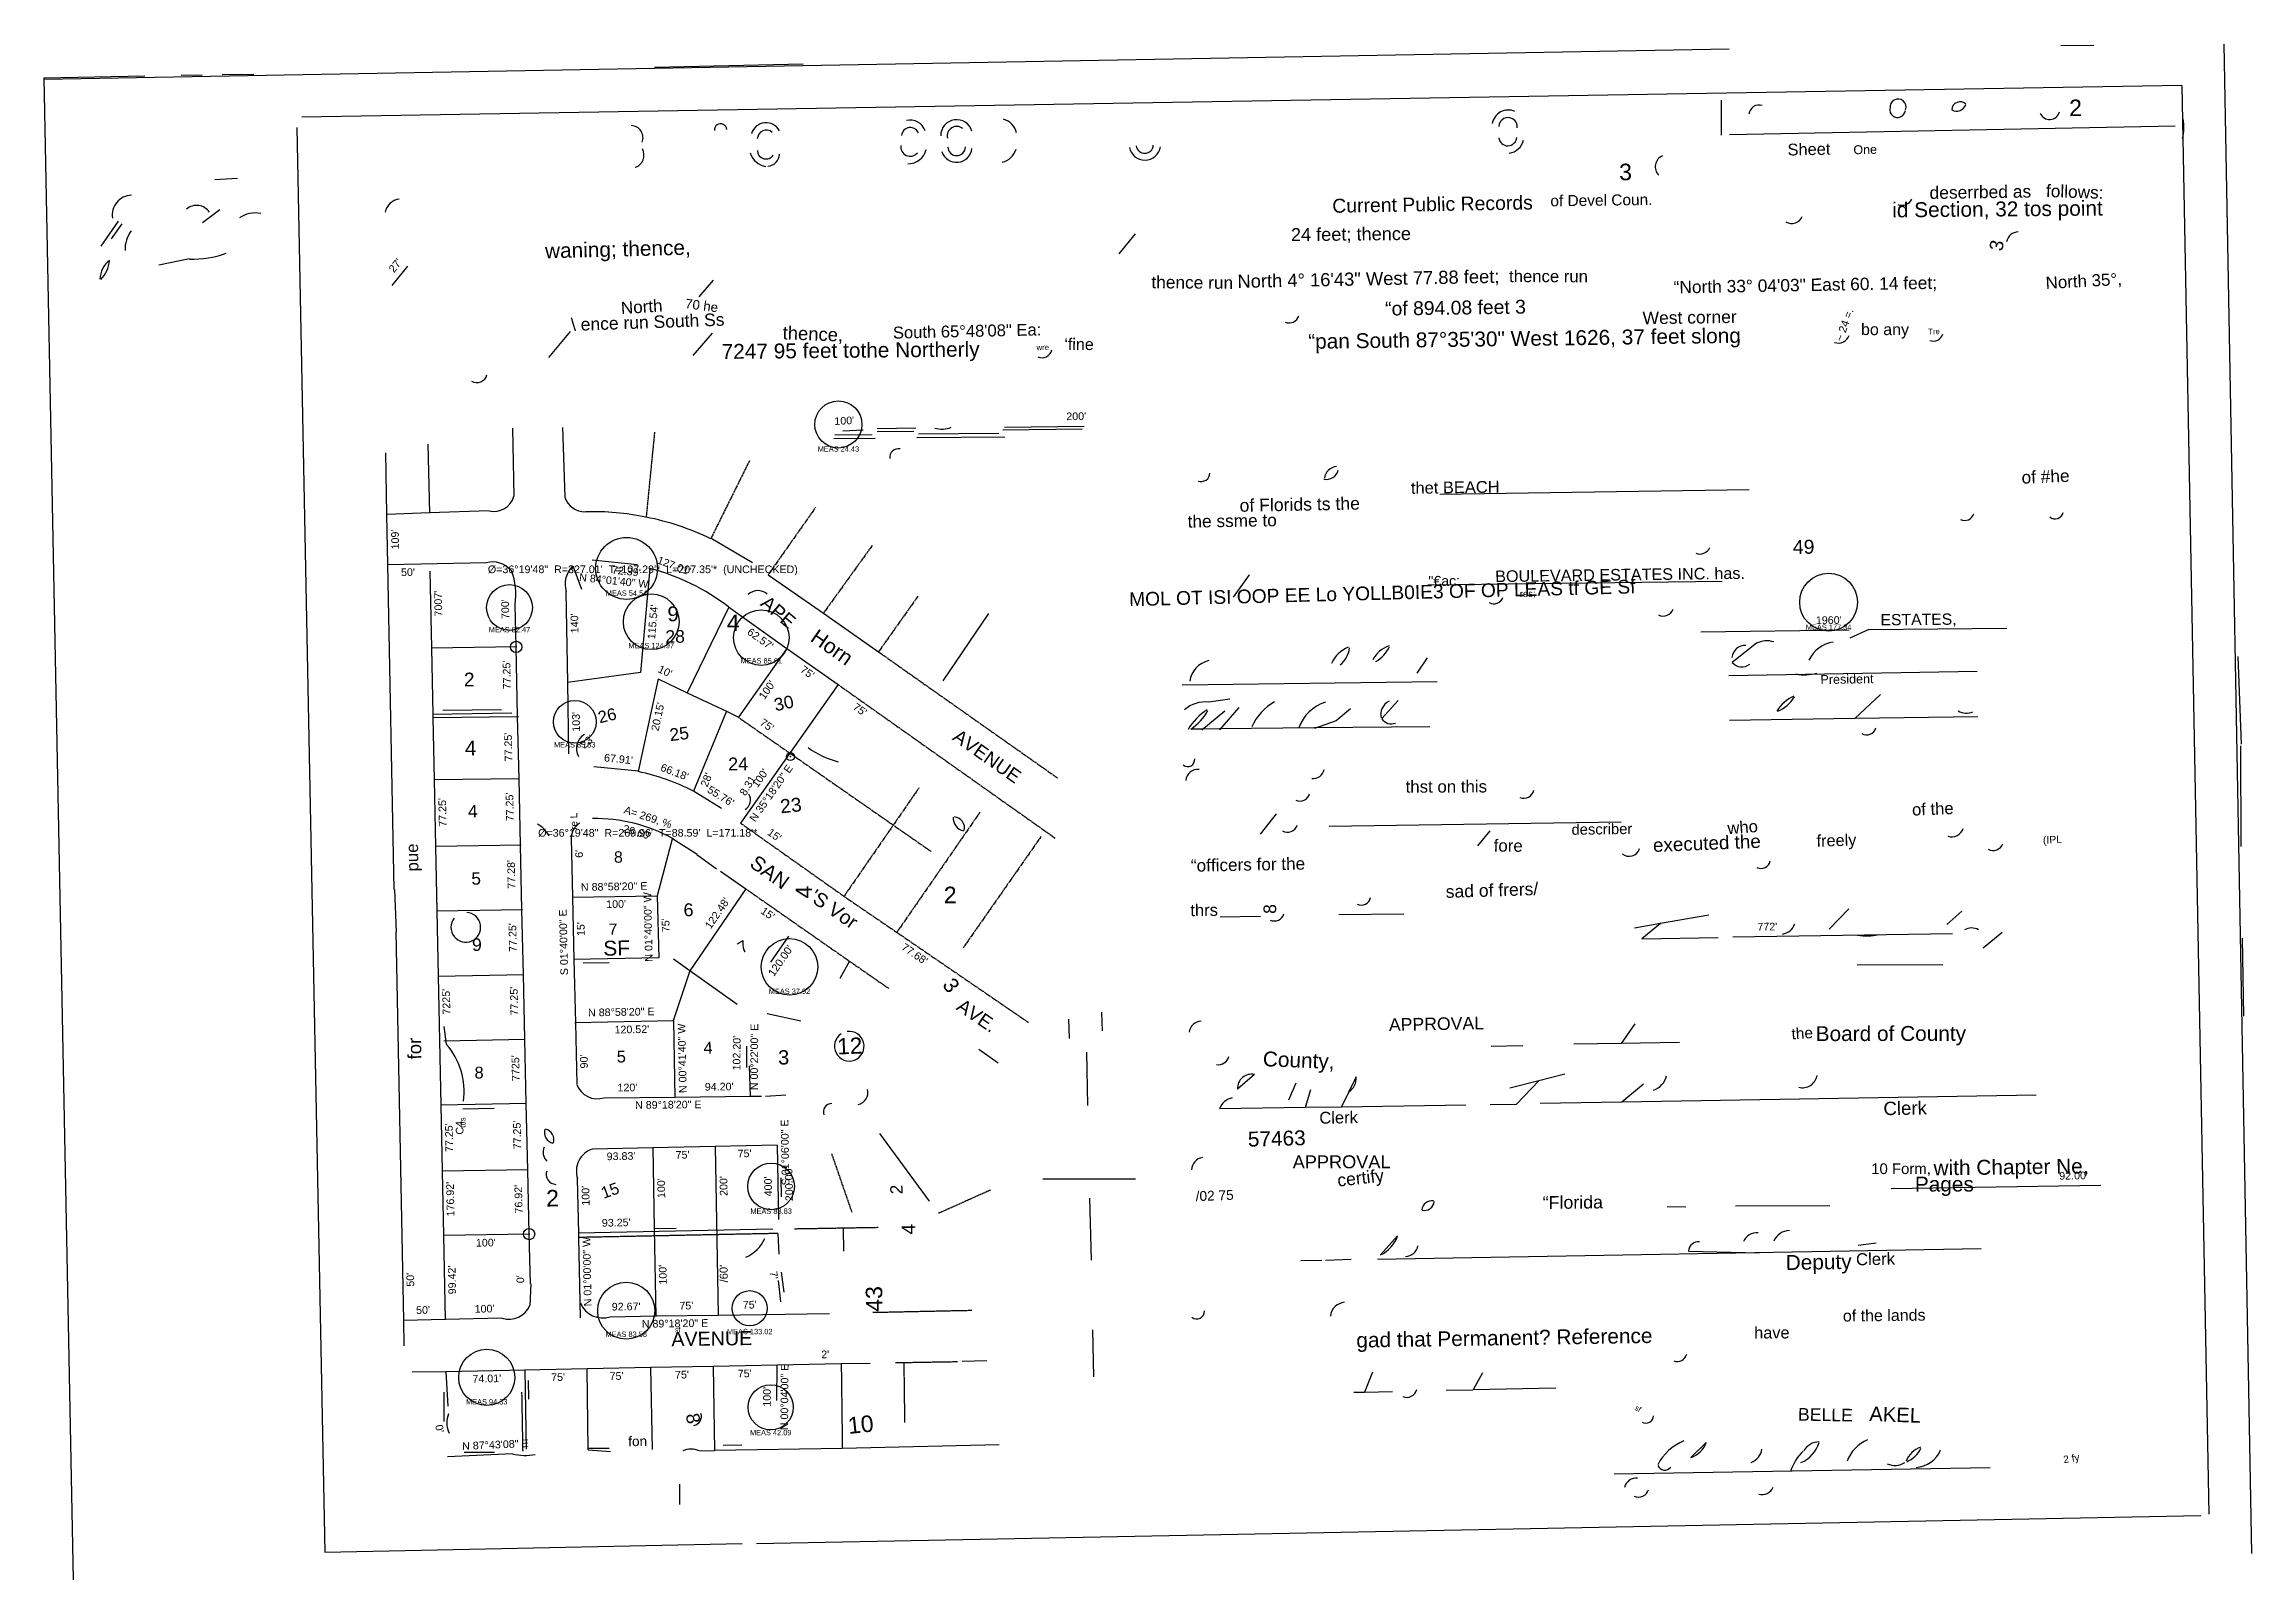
# Model space of a CAD drawing. Header units: feet. Extents: x 174 to 2816, y -15 to 1822.
import ezdxf
from ezdxf.enums import TextEntityAlignment as Align

# ---------------------------------------------------------------- set-up
doc = ezdxf.new("R2010")
doc.units = ezdxf.units.FT
doc.header["$MEASUREMENT"] = 0
doc.linetypes.add('DASHED', pattern=[1.524, 1.27, -0.254])
for name, color, linetype in [('PLAT-CURVE', 4, 'CONTINUOUS'), ('PLAT-LINE', 7, 'CONTINUOUS'), ('PLAT-LINE-DASH', 8, 'DASHED'), ('PLAT-MON', 1, 'CONTINUOUS'), ('PLAT-QA', 1, 'CONTINUOUS'), ('PLAT-TEXT-AREA', 5, 'CONTINUOUS'), ('PLAT-TEXT-BRG', 3, 'CONTINUOUS'), ('PLAT-TEXT-CURVE', 6, 'CONTINUOUS'), ('PLAT-TEXT-DIST', 2, 'CONTINUOUS'), ('PLAT-TEXT-LOTNO', 5, 'CONTINUOUS'), ('PLAT-TEXT-MISC', 9, 'CONTINUOUS'), ('PLAT-TEXT-UNASSOC', 30, 'CONTINUOUS')]:
    doc.layers.add(name, color=color, linetype=linetype)
doc.styles.add('PLAT', font='arial.ttf')

msp = doc.modelspace()

# ---------------------------------------------------------------- linework, layer by layer
at = {"layer": 'PLAT-CURVE'}
for centre, radius, start, end in [((2226.7, 1736.7), 12.3, 71.6965, 173.3674), ((2392.4, 1743.6), 9.49, 172.019, -6.3922), ((2393.1, 1746.6), 9.57, -19.9236, -170.9108), ((2467.3, 1742.9), 9.97, 45.5416, 178.3247), ((2463.1, 1753.5), 11.8, -118.4126, -21.1935), ((876.4, 1709.7), 14.7, -21.0192, 87.2856), ((984, 1719.2), 7.33, 4.3183, -175.6305), ((1038.4, 1709.7), 18.1, 27.8208, 164.4956), ((1038.6, 1708.1), 10.8, 48.9962, 178.0165), ((1211, 1711.6), 10.5, 19.6729, 175.1276), ((1210.7, 1712.1), 18.9, 18.6989, 103.6625), ((1266.4, 1712.3), 19.1, 16.257, -179.5906), ((1266.5, 1712.1), 11.3, 49.8224, -166.3403), ((1316.3, 1710.4), 22.5, 13.3219, 74.1657), ((1926.8, 1723.1), 19.9, 66.9475, 169.5333), ((1926.2, 1722.8), 11.1, -4.7747, 177.7497), ((2574.4, 1743.6), 12, -159.5537, -13.3691), ((2687.8, 1722.3), 47.4, -16.3339, 12.4658), ((877.2, 1688.9), 15.1, -72.8147, 29.8184), ((1041.5, 1698), 22.9, -164.1076, -98.9305), ((1038.2, 1694.5), 10.1, -179.5618, -31.0041), ((1210.8, 1698.9), 11.2, 170.614, -39.4205), ((1208.5, 1700.5), 21.9, -91.6066, -12.1594), ((1266.3, 1698.8), 18.4, -162.4876, -5.6769), ((1266.4, 1699), 10.6, -177.5976, -1.0201), ((1315, 1703.4), 23.7, -75.1157, -17.7758), ((1491.6, 1701.8), 18.8, -168.9452, -8.6846), ((1491.5, 1701.6), 10.3, -172.1717, -4.4414), ((1925.9, 1711), 10.8, -172.5296, -4.3111), ((1924.5, 1712.1), 21, -81.5452, -14.2123), ((1039.8, 1690.4), 14.5, -86.7704, -0.1086), ((2116.6, 1675), 14.2, 111.9333, -134.9482), ((279.5, 1617.3), 23.7, 91.7066, -171.4516), ((356.9, 1610.1), 18.8, 34.3092, 130.4876), ((427.3, 1586.5), 33.4, 79.114, 124.9152), ((601.4, 1617.4), 19.1, 95.9671, 169.286), ((2265.8, 1620.5), 13.3, -121.2815, -20.575), ((2397.6, 1642.7), 13.6, -110.2674, -27.5062), ((310.4, 1575.8), 39.2, 144.6171, -178.6872), ((2536.9, 1582.8), 14.3, 90.514, 169.1669), ((269.2, 1540.3), 28, 126.1503, 179.0464), ((216.1, 1566), 36.7, -44.5749, -4.8607), ((352.6, 1680.9), 116.2, -92.1302, -70.1153), ((1664.5, 1500.6), 12.2, -112.8843, -19.7736), ((1368.3, 1459.1), 12.5, -112.9921, -14.282), ((2321.6, 1478), 13.8, -109.3495, -19.3413), ((2435.4, 1478.6), 11.9, -111.1303, -17.5894), ((692.3, 1429.5), 12.5, -120.0555, -15.3136), ((1248.8, 1391.4), 30.1, -106.6972, -68.0839), ((1196.7, 1327.4), 10.4, 78.2693, -173.5078), ((1559, 1309.2), 10.6, -109.9316, -2.1662), ((1708.8, 1315.5), 14.5, -101.395, -12.6602), ((1723, 1300.1), 16.7, 97.3096, 171.4482), ((712.7, 1287.4), 24.7, -103.5948, -14.9483), ((821.9, 1288.2), 25.9, -161.119, -89.5057), ((833, 967.8), 294.7, 77.973, 91.9945), ((834.9, 947), 314.7, 64.1274, 79.0269), ((2472.6, 1263.5), 11.5, -114.8297, -18.6749), ((2580.9, 1264.2), 10.2, -128.4817, -15.2837), ((2155.9, 1224.4), 12.6, -112.4837, -22.1817), ((711.1, 1173.6), 28.8, 40.0464, 105.1828), ((660.3, 1164), 78.7, -9.2524, 21.0675), ((828.2, 1175.9), 30.3, 133.7179, -162.6541), ((831.4, 936.6), 266.9, 52.6053, 75.2482), ((1028.7, 1151), 17.1, 49.766, 133.4507), ((926.8, 1139.8), 17.6, 93.1807, 93.1807), ((1909.3, 1163.9), 11.5, -119.8417, -19.2976), ((2112, 1150.3), 12.6, -116.7062, -19.3666), ((1574.7, 1055.5), 29.7, 102.9766, 171.958), ((1748.2, 1066.4), 36.4, 111.1441, 156.2962), ((1707.5, 1102.3), 29.1, -51.6777, -5.3375), ((1795.4, 1068.6), 35.3, 109.0067, 151.5692), ((1744.5, 1121.4), 44.9, -58.109, -26.9422), ((2210.3, 1086.5), 16.2, 87.3838, 173.8987), ((2235.9, 1081.6), 26.5, 71.6488, 117.5584), ((2321.2, 1068.2), 38.8, 98.4157, 154.5006), ((2206.2, 1092), 15.2, -139.9178, -52.1537), ((2281.1, 1118.7), 51.3, -101.7617, -73.4995), ((1563.9, 997.5), 37.5, 83.592, 131.302), ((1676.6, 980.7), 62, 118.5786, 156.7774), ((1721.5, 988.5), 48.1, 106.5356, 161.1202), ((1791.6, 1019.9), 17.7, 115.731, -165.914), ((2288.4, 998.7), 47.7, 115.0869, 147.7721), ((2229.6, 1067.2), 47.5, -66.1624, -33.5971), ((1602.7, 966.4), 69.3, 121.7202, 148.9436), ((1507.5, 1059.3), 69.1, -55.3806, -30.2652), ((1786.4, 1021.9), 13.2, -148.365, -66.9663), ((2475, 1043.8), 22.1, -117.2313, -70.0134), ((831.2, 979.3), 19.8, 121.4323, -151.007), ((1148.3, 1061), 100.3, -126.5061, -103.5737), ((2355.5, 1007), 11.4, -120.4331, -16.134), ((831.4, 694), 263.2, 62.8493, 78.1566), ((1542.9, 966.2), 8.48, -128.4433, 4.9681), ((1555.3, 939.7), 14.7, 84.9288, 174.3972), ((1692.8, 956.7), 13.5, -96.3545, -10.1763), ((1005.9, 917.9), 13.8, -57.4986, 30.1661), ((1183.1, 923.9), 18, 98.7415, 98.7415), ((1677.2, 928.4), 12.1, -113.8513, -15.814), ((1945.2, 931.7), 12, -113.5005, -11.2935), ((750.4, 860.4), 31.7, 26.7757, 63.0716), ((826.7, 871.5), 21.7, 121.8559, 178.8883), ((832.8, 699.6), 196, 61.4573, 90.6529), ((1277.3, 895.7), 15, 173.8881, -99.9527), ((1262.4, 884.1), 13.5, -12.9099, 83.6556), ((1662.6, 891.3), 12.1, -120.8668, -18.8249), ((2457, 888.1), 14.5, -107.5174, -17.903), ((2071.3, 863.4), 13, -130.0689, -17.3702), ((2506.9, 869.6), 12.3, -119.5235, -21.2794), ((2229, 847.1), 11.3, -117.2144, -11.8503), ((1750.7, 803.1), 11.2, -115.6332, -11.429), ((679, 765.4), 17.8, 141.6229, 86.0055), ((1646.7, 785), 12, -115.0816, -17.3426), ((2251.8, 776.1), 19, -81.1714, -21.0069), ((2355.6, 814.3), 59.2, -100.7059, -76.2941), ((2481.1, 747.6), 17, 61.4019, 120.8239), ((900.9, 694.8), 17.9, 98.1211, 98.1211), ((1137.9, 623.2), 17.7, 123.6577, 98.0423), ((1559.9, 637.8), 15.4, 93.5316, 172.3466), ((591.2, 569.2), 85.8, -7.9127, 41.2507), ((1579.4, 614.1), 13.1, -99.4073, -13.724), ((1619.3, 572.9), 16.8, 77.8746, -176.9439), ((1725.5, 584.8), 19.1, -58.9277, 5.1251), ((2092.6, 593.3), 24, -70.6932, -13.3136), ((2278.5, 591.5), 18, -103.8699, -10.5717), ((836.4, 586.5), 26.2, -160.1332, -71.5864), ((1145.6, 567.9), 14.7, -78.0364, 14.1232), ((1600.2, 541.2), 20.5, 101.1088, 158.9532), ((1117, 544.6), 10.1, 89.6023, -159.2855), ((786, 496.4), 14.5, 155.1522, -133.2615), ((785.8, 519.8), 12.8, 160.6008, -101.3564), ((771, 511), 13.6, -15.7304, 74.8505), ((839.2, 473.6), 27.9, 107.9619, -161.2836), ((957.2, 475.6), 17.7, 96.2798, 96.2798), ((1563.2, 474.5), 15.8, 99.5219, 176.9186), ((787.4, 470.1), 12.2, 161.9039, -93.8872), ((1107.6, 428.7), 17.8, 97.1188, 97.1188), ((1835, 426.5), 11.8, 79.3454, 175.8121), ((1826.4, 438.3), 11.5, -104.5919, -5.2017), ((2223.9, 382.9), 17.3, 84.3109, 157.8658), ((2263.9, 381.1), 21.7, 92.3611, 155.3897), ((997.9, 409.8), 42.2, -67.3604, -22.9864), ((1756.4, 409.7), 40.1, -64.6175, -19.6916), ((1803.5, 387), 15.2, -89.4649, -9.3325), ((2154.1, 377.5), 11.8, 83.2612, 177.419), ((730.6, 323.6), 27.1, -107.2154, -23.0623), ((842.7, 326.4), 28.3, -158.6674, -70.972), ((1553.7, 306.2), 9.25, -129.1287, 2.0811), ((1732.1, 298.4), 18.5, 94.286, 173.7611), ((2128.8, 257.7), 11.6, -111.5602, -13.8426), ((1805.1, 215.4), 12.2, -113.142, -13.8771), ((953.9, 175.1), 17.9, 96.5651, 96.5651), ((1151.8, 170.5), 17.7, 91.5692, 91.5692), ((683.7, 172.9), 27.5, 156.9359, -153.0593), ((949.9, 180.4), 11.1, -79.3245, 18.5575), ((2091.3, 181.4), 9.1, -120.9329, -1.7758), ((749.8, 193.9), 60.2, -104.3799, -78.1775), ((948.8, 116.7), 24.5, 66.7172, 114.2493), ((2158.2, 96.2), 58.9, 111.3607, 153.6612), ((2135.1, 159.9), 30.4, -70.7057, -21.1917), ((2210.4, 144.1), 19.9, -69.6582, -8.4557), ((2322.2, 95.6), 60.9, 134.5304, 161.804), ((2260.9, 161.6), 39.8, -66.499, -18.4512), ((2298.1, 129.9), 20, 88.6223, 153.9167), ((2374, 111.4), 44.7, 113.1716, 159.9537), ((2430.3, 115.7), 29.8, 110.4683, 157.6899), ((2391.3, 155.9), 32, -67.8735, -24.9328), ((2412.9, 153), 33.6, -86.9184, -22.8082), ((2079.4, 92.6), 13.9, 81.9599, 168.4178), ((2113.8, 125.1), 9, -157.5723, -37.3696), ((2389.2, 143.2), 21.4, -115.0144, -55.98), ((2082.5, 96.1), 12.3, -115.2044, -15.9312), ((2230.5, 100.7), 13.8, -107.6337, -20.6149)]:
    msp.add_arc(centre, radius, start, end, dxfattribs=at)
at = {"layer": 'PLAT-LINE'}
for p, q in [((2190.8, 1815.6), (904.7, 1792.5)), ((1082.7, 1798), (904.7, 1793.9)), ((2587.9, 1820.1), (2627.1, 1820.5)), ((2816.4, 16.5), (2783.4, 1821.7)), ((174.4, 1781.6), (294.8, 1783.7)), ((209.4, -15.1), (174.4, 1781.6)), ((904.7, 1792.5), (174.5, 1779.4)), ((363.4, 1784.8), (338.3, 1784.4)), ((387.4, 1785.3), (425.3, 1785.9)), ((2732.8, 1772.3), (482.8, 1734.3)), ((2732.8, 1772.3), (2764.9, 63.3)), ((2181.2, 1754.9), (2181.4, 1713.1)), ((476.8, 1721.9), (510.5, 18.1)), ((2724.6, 1723.7), (2191.3, 1713.2)), ((378.6, 1660), (406, 1661.5)), ((384.8, 1623.8), (363.9, 1608)), ((262.9, 1610), (242.2, 1580)), ((267.3, 1606.9), (254.6, 1588.8)), ((1480, 1594.8), (1460.6, 1571.1)), ((348.3, 1564.8), (311.6, 1557.3)), ((609.3, 1556.3), (590.7, 1533.1)), ((975, 1539.3), (957.7, 1519.4)), ((804.1, 1477.9), (778.1, 1446.8)), ((973.8, 1476.2), (950.7, 1449.3)), ((735.1, 1362.6), (736.5, 1281)), ((794.7, 1363.3), (797.4, 1279.8)), ((1119.5, 1350.2), (1169.1, 1350.5)), ((1120.8, 1354.3), (1165.3, 1354.7)), ((1130.1, 1359.4), (1154.5, 1360.6)), ((1171.3, 1362.2), (1217.4, 1362.7)), ((1171.3, 1358.3), (1215.1, 1358.9)), ((1218.6, 1351.2), (1324, 1352.2)), ((1316.9, 1356.1), (1220.9, 1355.1)), ((1321.5, 1360.4), (1416.6, 1361.7)), ((1323.8, 1363.7), (1419.2, 1364.9)), ((584.7, 1259.3), (583.2, 1333)), ((633.4, 1343.3), (635.6, 1260.7)), ((2214.9, 1288.6), (1844.5, 1283.1)), ((635.6, 1261), (584.7, 1259.3)), ((585.8, 1198.9), (584.7, 1259.3)), ((706.9, 1263.4), (635.6, 1261)), ((972.6, 1231), (1022.1, 1201.9)), ((703.6, 1201.5), (585.8, 1198.9)), ((593.4, 810.8), (585.8, 1198.9)), ((636, 1191.4), (637.9, 1099.4)), ((807.3, 1197.8), (817.4, 1170)), ((830.3, 1204.8), (884.5, 1199.2)), ((899.3, 1194.7), (888.1, 1070.2)), ((801.1, 1058.4), (799.3, 1166.9)), ((1040.9, 1187.1), (1106.9, 1141)), ((1616.6, 1187), (1597.3, 1160.4)), ((2182.7, 1179.2), (1830.4, 1174.5)), ((739.1, 1100.7), (738, 1151.3)), ((993.6, 1148.3), (943.9, 1046)), ((993.4, 1148.6), (1063.3, 1099.1)), ((1106.9, 1141), (1172.9, 1094.9)), ((1304.6, 1140.9), (1249.8, 1060.4)), ((2157, 1119), (2334.4, 1121.2)), ((2357.9, 1121.7), (2335.5, 1111.4)), ((2357.9, 1121.7), (2523.1, 1123.4)), ((740.1, 1100.7), (637.9, 1099.4)), ((637.9, 1099.4), (639.5, 1020.5)), ((741, 1017.7), (739.1, 1100.7)), ((1063.2, 1099), (1005.2, 1016.6)), ((1063.3, 1099.1), (1124.5, 1055.8)), ((1817.5, 1069.4), (1829.8, 1087.9)), ((2223.7, 1105.1), (2194.6, 1082.2)), ((2799.5, 1089.4), (2803.6, 984.4)), ((888.1, 1070.2), (800.6, 1058.4)), ((802.5, 972.9), (801.1, 1058.4)), ((909.1, 1062.5), (885.4, 951.6)), ((909.1, 1062.5), (943.9, 1046)), ((1536.4, 1055.6), (1841.5, 1059.5)), ((2487.6, 1071.3), (2190.5, 1066.4)), ((943.9, 1046), (990.9, 1023.8)), ((1124.5, 1055.7), (1007.9, 890)), ((1593.3, 1038.4), (1568.1, 1034.7)), ((1794.9, 1036.9), (1775.2, 1015)), ((2372.1, 1044), (2341.2, 1015)), ((639.5, 1020.5), (734, 1022)), ((639.5, 1020.5), (639.6, 1016.4)), ((639.6, 1016.4), (741.9, 1017.7)), ((639.6, 1016.4), (641.1, 941.8)), ((651.6, 1025), (721.6, 1025.8)), ((742.7, 943.1), (741, 1017.7)), ((990.9, 1023.8), (951.5, 928.2)), ((990.9, 1023.8), (1005.4, 1016.9)), ((1587.2, 1024), (1559.8, 1001.4)), ((1604, 1028.2), (1580.9, 1001.8)), ((1694.7, 1004), (1580.9, 1002.8)), ((1720.4, 1012.2), (1694.7, 1003.4)), ((1832.5, 1005.4), (1694.7, 1004)), ((1737.7, 1026.9), (1720.4, 1012.2)), ((2341.2, 1015), (2191.4, 1012.7)), ((2488.5, 1017.3), (2341.2, 1015)), ((1559.8, 1002.6), (1546.8, 1002.4)), ((1580.9, 1002.8), (1559.8, 1002.6)), ((2803, 982.4), (2803.1, 861.9)), ((832.2, 957.8), (885.7, 952.5)), ((743.4, 943.1), (641.1, 941.8)), ((641.1, 941.8), (642.8, 861.9)), ((744.5, 863.6), (742.7, 943.1)), ((951.7, 928.6), (984.9, 907.9)), ((1648.7, 901), (1629.7, 876.7)), ((805, 871.9), (806.7, 801.4)), ((926.3, 872.3), (908.1, 803.2)), ((2061.7, 891.2), (1712.4, 886.1)), ((1904.5, 880.8), (1889.6, 863)), ((745.1, 863.6), (642.8, 861.9)), ((642.8, 861.9), (644.3, 784.7)), ((746.2, 786.2), (744.5, 863.6)), ((926.4, 871.7), (955.9, 852.8)), ((955.6, 852.4), (978.9, 835.3)), ((983.8, 832.5), (1014.3, 811.3)), ((593.5, 810.8), (595.5, 759.9)), ((806.3, 801.4), (908.2, 803.2)), ((806.7, 801.4), (808.4, 727)), ((908.2, 803.2), (909.9, 729)), ((1014.3, 811.3), (947.1, 713.5)), ((746.8, 786.2), (644.3, 784.7)), ((644.3, 784.7), (645.9, 707)), ((748, 708.9), (746.2, 786.2)), ((1581.9, 778.1), (1630.1, 778.8)), ((1801.7, 781.3), (1723.8, 780.2)), ((2108.8, 769.9), (2077.7, 764.4)), ((2108.8, 769.9), (2086.5, 751.7)), ((2166.6, 780), (2108.8, 769.9)), ((2334.2, 787.5), (2310.4, 763.1)), ((2469.3, 784.6), (2451.5, 768.9)), ((595.3, 759.9), (604.4, 295.3)), ((1065.2, 755), (1043.5, 723.9)), ((2086.5, 751.7), (2177.8, 753.4)), ((2458.2, 757.8), (2195.2, 753.6)), ((2517.7, 759.4), (2494.7, 740.3)), ((2807, 659.2), (2805.1, 752.5)), ((909.9, 729), (807.9, 727)), ((808.4, 727), (810.1, 651.3)), ((850.4, 722.9), (819.6, 722.4)), ((947.1, 713.5), (927.3, 653.4)), ((927.7, 727.9), (947.3, 713.8)), ((947.3, 713.8), (1003.7, 673.4)), ((1138, 725), (1126.6, 704.2)), ((2343.9, 720.5), (2446.6, 720.9)), ((645.9, 707), (748.4, 708.9)), ((645.9, 707), (649, 552.7)), ((749.7, 631.4), (748, 708.9)), ((1039.6, 662.4), (1080.1, 653.5)), ((1439.9, 664.1), (1440.6, 641.6)), ((652.6, 646.8), (655.7, 625.8)), ((927.9, 653.4), (809.5, 651.3)), ((810.1, 651.3), (811.8, 577.6)), ((929.7, 561.8), (927.9, 653.4)), ((1400.4, 655.6), (1401.1, 632.5)), ((2077.9, 650.1), (2061.5, 626.5)), ((750.1, 631.4), (652.7, 629.4)), ((751.4, 554.5), (749.7, 631.4)), ((1015.1, 623.1), (1015, 597.7)), ((1293, 619.5), (1316.2, 603.3)), ((1421.7, 616), (1422.9, 552.1)), ((1906, 623.4), (1943.8, 624.2)), ((2061.5, 626.5), (2005, 625.6)), ((2131.5, 627.6), (2061.5, 626.5)), ((1019.6, 563.2), (1018.5, 599.7)), ((1622.8, 589.3), (1602.5, 572)), ((1744.6, 586.5), (1726.9, 550.6)), ((1963.2, 581.8), (1928.5, 573.1)), ((1963.2, 581.8), (1936.5, 553.9)), ((1994.4, 589.6), (1963.2, 581.8)), ((844.7, 561.6), (929.7, 562.4)), ((929.7, 562.4), (1019.6, 563.3)), ((1019.6, 563.3), (1033, 563.4)), ((1062.1, 564.8), (1037.7, 562.9)), ((1672.5, 578.9), (1663.6, 558.6)), ((1690, 571), (1683.5, 549.9)), ((2062.6, 556.2), (1964.7, 554.7)), ((2088.5, 577.7), (2062.6, 556.2)), ((2558.3, 564.6), (2062.6, 556.2)), ((751.7, 554.5), (649, 552.7)), ((649, 552.7), (650.7, 473.7)), ((712.9, 548.6), (675.5, 548)), ((753.2, 475.3), (751.4, 554.5)), ((1581, 548.6), (1683.5, 550.1)), ((1683.5, 550.1), (1726.9, 550.8)), ((1726.9, 550.8), (1875.7, 553.1)), ((1904.8, 553.6), (1936.5, 553.9)), ((977.5, 503.3), (902.8, 501.7)), ((902.8, 502.1), (904.6, 405.2)), ((1051.8, 504.9), (977.5, 503.3)), ((977.5, 503.5), (981.1, 301.3)), ((1051.8, 504.9), (1053.4, 416.1)), ((1174.1, 518.7), (1233.4, 437.7)), ((902.8, 501.7), (830.6, 500.1)), ((753.4, 475.3), (650.7, 473.7)), ((650.7, 473.7), (652.2, 396.6)), ((755, 398.3), (753.2, 475.3)), ((814.1, 399.4), (812.8, 464.7)), ((1056.9, 442.9), (1056.3, 465.7)), ((1369.5, 464.7), (1480.3, 464.6)), ((2384.9, 453.1), (2635.5, 457)), ((1425.6, 441.4), (1427.4, 367.1)), ((2116.8, 431.4), (2139.2, 431)), ((2198.5, 432.2), (2311.2, 432.6)), ((755, 398.3), (652.2, 396.6)), ((652.2, 396.6), (654.3, 296)), ((756.3, 338.9), (755, 398.3)), ((1046.3, 404.2), (813.5, 399.4)), ((814.2, 394.4), (814.1, 399.4)), ((904.6, 405.2), (930.8, 405.6)), ((904.6, 405.2), (906.5, 300)), ((1052.5, 399.2), (1053.7, 374.3)), ((1131.3, 377.9), (1131, 405.5)), ((816.1, 298.4), (814.2, 394.4)), ((2492.6, 380.9), (1769.9, 368.1)), ((1773.6, 373.5), (1794.1, 396.2)), ((2142.4, 378), (2226.9, 376.2)), ((2367, 387.6), (2345.3, 384.8)), ((1056.4, 353), (1059.6, 329.2)), ((1678.2, 366.9), (1703.3, 367.2)), ((1738.5, 367.9), (1707.7, 367)), ((756.9, 338.9), (755.5, 313)), ((1052.8, 342.8), (1055.7, 317.5)), ((654.3, 296.3), (604.4, 295.3)), ((604.4, 295.3), (605, 264.8)), ((722.6, 297.8), (654.3, 296.3)), ((851.9, 299.7), (906.5, 300.5)), ((906.5, 300.5), (981.1, 301.6)), ((981.1, 301.6), (1114.1, 303.5)), ((1430.4, 227.6), (1429.4, 283.8)), ((900.6, 238.7), (824.4, 237.2)), ((975, 240.2), (900.6, 238.7)), ((902.4, 140.9), (900.6, 238.7)), ((1051.5, 241.6), (975, 240.2)), ((975, 240.2), (976.6, 139.4)), ((1051.2, 199.6), (1051.5, 241.6)), ((1128.3, 243.1), (1051.5, 241.6)), ((1163, 243.8), (1128.3, 243.1)), ((1302.5, 246.9), (1273.1, 246)), ((655.3, 233.9), (614.7, 233.2)), ((749.6, 235.8), (655.3, 233.9)), ((655.3, 233.9), (657.4, 192.5)), ((824.4, 237.2), (749.6, 235.8)), ((749.6, 235.8), (751.4, 141.4)), ((753.8, 223.4), (753.9, 201)), ((825.6, 140.6), (824.4, 237.2)), ((1763.9, 233.3), (1754.6, 209.5)), ((1852.4, 211.8), (1884.6, 212)), ((1895.6, 232.6), (1884.6, 212)), ((1983.6, 214), (1884.6, 212)), ((652.8, 209.5), (652.9, 174.3)), ((1741.7, 209.3), (1754.6, 209.5)), ((1754.6, 209.5), (1787.9, 210.2)), ((734.9, 135.6), (657.1, 132.2)), ((677.1, 137.6), (713.2, 137.6)), ((825.6, 142.3), (850.4, 142.6)), ((825.6, 140.6), (852.1, 138.4)), ((958.5, 139.2), (976.6, 139.6)), ((1129.6, 142.2), (976.6, 139.6)), ((1009.3, 145.9), (987.2, 145.6)), ((1317.5, 146.2), (1129.6, 142.2)), ((2145.2, 131.3), (2163.4, 149)), ((2503.1, 118.7), (2053.1, 111.5)), ((934.6, 99.5), (934.8, 75)), ((2755.4, 61.6), (1026.8, 28.1)), ((510.5, 18.1), (1009.7, 28.2))]:
    msp.add_line(p, q, dxfattribs=at)
at = {"layer": 'PLAT-LINE-DASH'}
for p, q in [((904.9, 1357.7), (894.8, 1256)), ((1018.5, 1323.5), (972.2, 1230.2)), ((1097.7, 1267.7), (1040.9, 1187.1)), ((1165.4, 1222.1), (1106.9, 1141)), ((1220.1, 1161.4), (1172.9, 1094.9)), ((1172.9, 1094.9), (1387.3, 943.9)), ((1124.5, 1055.8), (1384.2, 872.1)), ((1005.2, 1016.6), (1236, 856.1)), ((1221.3, 932.1), (1131.6, 802.5)), ((1294.5, 903.3), (1194.8, 759.4)), ((1007.9, 890), (1131.6, 802.5)), ((1367.5, 874.1), (1273.9, 740.4)), ((1014.3, 811.3), (1138, 725)), ((1131.6, 802.5), (1194.8, 759.4)), ((1194.8, 759.4), (1352.3, 651.7)), ((1138, 725), (1185.2, 692.3)), ((1116.7, 494.7), (1140.9, 424.7)), ((1307, 451.1), (1244.5, 423.2)), ((1052.5, 399.2), (813.7, 394.4)), ((1131, 405.5), (1072.4, 404.5)), ((1172.4, 406.2), (1131, 405.5)), ((1284.7, 307), (1166.3, 304.5)), ((1128.3, 243.1), (1129.6, 142.2)), ((1203.2, 244.5), (1193.1, 244.3)), ((1267.4, 245.6), (1203.2, 244.5)), ((1203.2, 244.5), (1204.1, 173.3)), ((745.8, 209.3), (747.1, 139))]:
    msp.add_line(p, q, dxfattribs=at)
at = {"layer": 'PLAT-MON'}
for centre, radius in [((739.3, 1100.8), 6.73), ((1067.5, 969.6), 4.8), ((754.7, 398.5), 6.76)]:
    msp.add_circle(centre, radius, dxfattribs=at)
for p in [(739.3, 1100.8), (1067.5, 969.6), (754.7, 398.5)]:
    msp.add_point(p, dxfattribs=at)
at = {"layer": 'PLAT-QA'}
for centre, radius in [((1124.9, 1366.9), 28.2), ((871.4, 1194.7), 37), ((731.3, 1147.9), 27.4), ((900.9, 1130.9), 33.3), ((2309.9, 1154.3), 34.6), ((1032.6, 1111.9), 33.2), ((809.4, 1011.2), 25.6), ((1066.4, 718.1), 33.8), ((1044.4, 455.5), 27.9), ((871, 306.8), 34.1), ((1018.8, 309.8), 21), ((704.1, 227.1), 33.6), ((1043.9, 191.3), 27)]:
    msp.add_circle(centre, radius, dxfattribs=at)

# ---------------------------------------------------------------- texts
for s, height, p in [('MEAS 24.43', 6.4, (1124.9, 1340.8)), ('MEAS 54.54', 6.4, (871.4, 1168.3)), ('MEAS 82.47', 6.4, (731.3, 1124.6)), ('MEAS 177.34', 6.403, (2309.9, 1127.6)), ('MEAS 124.97', 6.403, (900.9, 1105.6)), ('MEAS 85.61', 6.4, (1032.6, 1087.4)), ('MEAS 85.53', 6.4, (809.4, 986.9)), ('MEAS 37.92', 6.4, (1066.4, 692.1)), ('MEAS 88.83', 6.4, (1044.4, 429.1)), ('MEAS 83.58', 6.4, (871, 281.9)), ('MEAS 133.02', 6.403, (1018.8, 285.1)), ('MEAS 94.33', 6.4, (704.1, 201.1)), ('MEAS 42.09', 6.4, (1043.9, 164.2))]:
    msp.add_text(s, height=height, dxfattribs=at).set_placement(p, align=Align.TOP_CENTER)
at = {"layer": 'PLAT-TEXT-AREA', "style": 'PLAT'}
for s, height, rotation, p in [('MOL OT ISI OOP EE Lo YOLLB0IE3 OF OP LEAS tf GE Sf', 16.437, 1.4532, (1775.8, 1165.4)), ('"€ac:', 12.05, 0.6926, (1849.9, 1179.8)), ('SF', 17.83, 1.1405, (859.5, 740.6)), ('sf', 6.02, 0.6926, (932.5, 284)), ('sf', 6.38, 329.0671, (2081.8, 189.8))]:
    msp.add_text(s, height=height, rotation=rotation, dxfattribs=at).set_placement(p, align=Align.MIDDLE_CENTER)
at = {"layer": 'PLAT-TEXT-BRG', "style": 'PLAT'}
for s, rotation, p in [('N 84%%d01\'40" W', 354.0937, (856.6, 1184.6)), ('N 35%%d18\'20" E', 54.8588, (1040.6, 928.6)), ('N 00%%d41\'40" W', 91.1268, (933.4, 608.6)), ('N 00%%d22\'00" E', 89.6412, (1019.6, 610.4)), ('N 89%%d18\'20" E', 0.5444, (921.3, 557.8)), ('S 01%%d06\'00" E', 91.0116, (1056.5, 496.1)), ('N 01%%d00\'00" W', 91.1235, (819.6, 353.5)), ('N 89%%d18\'20" E', 0.8354, (929.3, 296.2)), ('N 00%%d04\'00" E', 89.5976, (1055.8, 203.7))]:
    msp.add_text(s, height=9.146, rotation=rotation, dxfattribs=at).set_placement(p, align=Align.TOP_CENTER)
for s, rotation, p in [('N 88%%d58\'20" E', 1.0419, (856.7, 806.9)), ('N 01%%d40\'00" W', 91.3522, (904.5, 766)), ('S 01%%d40\'00" E', 91.3238, (803.3, 747.7)), ('N 88%%d58\'20" E', 1.0137, (865.2, 656.8)), ('N 87%%d43\'08" E', 2.5413, (714.7, 139.3))]:
    msp.add_text(s, height=9.146, rotation=rotation, dxfattribs=at).set_placement(p, align=Align.BOTTOM_CENTER)
at = {"layer": 'PLAT-TEXT-CURVE', "style": 'PLAT'}
for s, p in [('%%c=36%%d19\'48"  R=327.01\'  T=107.29\'*  L=207.35\'*  (UNCHECKED)', (890.9, 1198.2)), ('%%c=36%%d19\'48"  R=269.96\'  T=88.59\'  L=171.18\'*', (896.8, 883))]:
    msp.add_text(s, height=9.146, dxfattribs=at).set_placement(p, align=Align.TOP_CENTER)
msp.add_text('A= 269, %', height=9.15, rotation=341.8539, dxfattribs=at).set_placement((894.8, 890.3), align=Align.BOTTOM_CENTER)
msp.add_text('C4', height=9.15, rotation=91.166, dxfattribs=at).set_placement((667, 525.5), align=Align.TOP_CENTER)
at = {"layer": 'PLAT-TEXT-DIST', "style": 'PLAT'}
for s, rotation, p in [("27'", 51.2194, (600.4, 1552.5)), ("100'", 2.7612, (1132.3, 1364.1)), ("200'", 0.7202, (1409.6, 1369.4)), ("127.01'", 339.5365, (925.8, 1191.1)), ("700'", 91.293, (733.5, 1146.1)), ("1960'", 0.7186, (2310.2, 1125.5)), ("77.25'", 91.293, (735.3, 1067.4)), ("10'", 334.6961, (914.5, 1065)), ("75'", 325.1759, (1035.3, 1001.3)), ("77.25'", 91.293, (737.2, 981.2)), ("67.91'", 354.2943, (861, 959.5)), ("66.18'", 339.1633, (926.3, 944.4)), ("100'", 54.8588, (1037.2, 939.7)), ("77.25'", 91.293, (738.9, 909.6)), ("55.76'", 328.0823, (980.3, 916.2)), ("15'", 324.7421, (1044.2, 869.9)), ("77.28'", 91.293, (740.7, 828.9)), ("122.48'", 55.5269, (986, 778.2)), ("77.25'", 91.293, (742.4, 753.4)), ("772'", 0.9159, (2236.7, 758.9)), ("77.25'", 91.293, (744.1, 677.3)), ("102.20'", 89.6412, (1010.5, 614.9)), ("7725'", 91.293, (745.9, 597.2)), ("120'", 0.5444, (872.5, 566.5)), ("94.20'", 0.5444, (982.3, 567.5)), ("77.25'", 91.293, (747.7, 517.2)), ("76.92'", 91.293, (749.4, 440.4)), ("400'", 91.0116, (1048.1, 455.6)), ("92.00'", 0.8807, (2603.2, 461.1)), ("93.25'", 1.1796, (859.2, 404.9)), ("0'", 91.293, (751.6, 344.7)), ("75'", 0.8354, (943.1, 305.6)), ("75'", 0.8354, (1018.9, 306.7)), ("50'", 1.2239, (628, 300.3)), ("100'", 1.2239, (701.6, 301.9)), ("92.67'", 0.8354, (871, 304.5)), ("2'", 1.1123, (1109.3, 247.3)), ("100'", 89.5976, (1046.7, 203.8))]:
    msp.add_text(s, height=9.15, rotation=rotation, dxfattribs=at).set_placement(p, align=Align.BOTTOM_CENTER)
for s, rotation, p in [("109'", 91.1124, (589.8, 1229.2)), ("50'", 1.2484, (609.7, 1194.8)), ("72.39'", 354.0937, (871.6, 1195.9)), ("7007'", 91.166, (641.4, 1152.5)), ("140'", 90.9278, (804.5, 1129)), ("115.54'", 84.8505, (898.2, 1131.1)), ("62.57'", 324.685, (1034.2, 1114.2)), ("100'", 54.8346, (1035.8, 1052.1)), ("75'", 324.685, (1090.5, 1074.3)), ("20.15'", 77.9418, (904.3, 1018.3)), ("75'", 324.7322, (1153.4, 1029.7)), ("103'", 90.9278, (806.4, 1011.1)), ("23'", 40.6261, (821.4, 991)), ("28'", 67.5802, (962.7, 943.6)), ("77.25'", 91.166, (646.5, 902.8)), ("26.60'", 343.9206, (885.3, 883.6)), ("6'", 91.3238, (810, 853.2)), ("100'", 1.0419, (858.8, 797.8)), ("15'", 91.3238, (812.1, 763.2)), ("75'", 91.3522, (913.6, 767.8)), ("15'", 325.0878, (1043.1, 785.7)), ("120.00'", 55.0941, (1052, 728.1)), ("77.68'", 325.6544, (1218.8, 737.4)), ("7225'", 91.166, (651.1, 676.3)), ("120.52'", 1.0137, (877.7, 647.9)), ("90'", 91.3238, (815.8, 604.8)), ("77.25'", 91.166, (654.4, 513.7)), ("93.83'", 1.2398, (864.7, 496.3)), ("75'", 1.2398, (938.3, 497.9)), ("75'", 1.2398, (1012.5, 499.5)), ("200.00'", 91.389, (1061.1, 458.5)), ("176.92'", 91.166, (655.9, 440.2)), ("100'", 91.1235, (817.8, 444.2)), ("100'", 91.0431, (908.3, 453.3)), ("200'", 91.0283, (982.9, 455.9)), ("100'", 0.9452, (702.9, 392.8)), ("50'", 91.1206, (608, 343.8)), ("99.42'", 91.166, (657.9, 343.6)), ("100'", 91.0431, (910.2, 349.8)), ("7'", 277.7418, (1052.2, 350)), ("74.01'", 1.1123, (704.1, 230.3)), ("75'", 1.1123, (789.4, 232)), ("75'", 1.1123, (859.3, 233.3)), ("75'", 1.1123, (937.6, 234.9)), ("75'", 1.1123, (1012.7, 236.3)), ("0'", 281.2953, (652.2, 166.7))]:
    msp.add_text(s, height=9.15, rotation=rotation, dxfattribs=at).set_placement(p, align=Align.TOP_CENTER)
at = {"layer": 'PLAT-TEXT-LOTNO', "style": 'PLAT'}
for s, height, rotation, p in [('2', 19.8, 0.6926, (2605.4, 1745.6)), ('3', 19.8, 0.6926, (2066.9, 1668.9)), ('3', 16.1, 79.1669, (2510.9, 1581)), ('49', 16.73, 0.6926, (2280, 1220.5)), ('9', 17.7, 0.6926, (927.1, 1140.4)), ('4', 19.8, 0.6926, (998.9, 1129.6)), ('28', 15.06, 0.6926, (929.5, 1113.3)), ('2', 16.4, 0.6926, (683.1, 1061.8)), ('30', 15.1, 12.006, (1059.6, 1033.6)), ('26', 14.16, 13.4855, (848.2, 1018.8)), ('25', 14.94, 7.1004, (934.4, 996.9)), ('4', 17.7, 0.6926, (684.8, 979.9)), ('24', 15.39, 0.6926, (1004.9, 960.8)), ('4', 15.1, 0.6926, (687.4, 904.3)), ('23', 16.58, 6.1501, (1068, 911.3)), ('8', 13.7, 0.6926, (861.6, 849.5)), ('5', 14.7, 0.6926, (691.4, 823.8)), ('6', 15.4, 0.6926, (945.5, 786.4)), ('4', 19.8, 90.6926, (1083.6, 807.5)), ('2', 19.8, 0.6926, (1258.7, 804.1)), ('7', 13.4, 0.6926, (855.2, 763.2)), ('8', 15.1, 90.7743, (1641.2, 787.3)), ('9', 15.1, 0.6926, (692.3, 744.7)), ('7', 13.8, 31.2606, (1010.5, 742.2)), ('3', 18, 305.7157, (1259.9, 696.1)), ('5', 14.1, 0.6926, (865.1, 610.8)), ('4', 14.1, 0.6926, (968.9, 621.4)), ('3', 17.1, 0.6926, (1059.4, 609.9)), ('12', 19.43, 2.5, (1138.5, 623.6)), ('8', 14.1, 0.6926, (694.9, 591.6)), ('2', 19.8, 0.6926, (782.8, 441.4)), ('15', 13.89, 19.7514, (851.6, 450.7)), ('2', 14.7, 90.6926, (1194.3, 451.8)), ('4', 16.4, 90.6926, (1208.9, 404.3)), ('43', 19.81, 90.6926, (1167.6, 320.9)), ('8', 15.9, 280.6755, (951.1, 178)), ('10', 19.81, 5.8777, (1151.6, 170.8))]:
    msp.add_text(s, height=height, rotation=rotation, dxfattribs=at).set_placement(p, align=Align.MIDDLE_CENTER)
at = {"layer": 'PLAT-TEXT-MISC', "style": 'PLAT'}
for s, height, rotation, p in [('Sheet', 14.05, 1.1275, (2286.4, 1696.1)), ('One', 10.71, 1.1275, (2353.7, 1695.7)), ('Current Public Records', 16.624, 0.9695, (1835.9, 1630.4)), ('of Devel Coun.', 13.225, 0.7483, (2038, 1635.2)), ('deserrbed as', 14.918, 0.8188, (2491.5, 1644.9)), ('follows:', 14.78, 358.1102, (2604.5, 1645.3)), ('id Section, 32 tos point', 17.828, 0.514, (2512, 1624.6)), ('waning; thence,', 17.828, 1.4256, (861, 1576.7)), ('24 feet; thence', 15.55, 0.561, (1738.3, 1594.6)), ('thence run', 14.81, 359.6004, (1548.4, 1536.8)), ('North 4%%d 16\'43" West 77.88 feet;', 15.714, 1.1175, (1759.2, 1541.1)), ('thence run', 14.3, 359.8625, (1974.7, 1544.2)), ('“North 33%%d 04\'03" East 60. 14 feet;', 14.871, 1.0061, (2282, 1533.8)), ('North 35%%d,', 14.488, 3.0378, (2615.2, 1538.6)), ('North', 14.6, 3.6518, (889.5, 1507.7)), ('70 he', 11.29, 352.5846, (961.3, 1509.2)), ('“of 894.08 feet 3', 16.553, 0.8194, (1863.4, 1506.6)), ('\\ ence run South Ss', 14.979, 1.9956, (896.7, 1489.4)), ('thence,', 15.78, 357.8693, (1094.4, 1475.3)), ('South 65%%d48\'08" Ea:', 14.199, 1.2499, (1278.9, 1478.6)), ('“pan South 87%%d35\'30" West 1626, 37 feet slong', 17.828, 0.7992, (1946, 1469.8)), ('West corner', 14.956, 0.8525, (2143.6, 1495)), ('bo any', 13.69, 359.8581, (2377.4, 1480.6)), ('Tre', 6.63, 0.6926, (2436.1, 1478.1)), ('7247 95 feet tothe Northerly', 17.828, 0.5445, (1139.5, 1455.6)), ('wre', 6.63, 0.6926, (1369.5, 1459.1)), ('‘fine', 13.76, 359.5386, (1412.9, 1462.9)), ('thet BEACH', 14.09, 0.8421, (1863.1, 1291.7)), ('of #he', 14.8, 2.2819, (2569.5, 1304.6)), ('of Florids ts the', 15.087, 1.0496, (1677, 1271.3)), ('the ssme to', 14.785, 0.9337, (1596.2, 1251.7)), ('BOULEVARD ESTATES INC. has.', 13.851, 0.7588, (2060.3, 1187.2)), ('res;', 8.14, 0.7588, (1949.8, 1164.5)), ('APE', 16.32, 319.766, (1053.1, 1142.6)), ('ESTATES,', 13.49, 0.5818, (2417.5, 1133.7)), ('Horn', 17.83, 325.0651, (1117.3, 1100.5)), ('President', 10.76, 0.8746, (2331.9, 1062.3)), ('AVENUE', 16.18, 324.7932, (1302.9, 970.1)), ('thst on this', 14.421, 0.167, (1852.4, 933.8)), ('re L', 8.43, 90.6926, (808.2, 892.2)), ('of the', 14.26, 2.1888, (2434.6, 907.1)), ('describer', 12.67, 0.8338, (2038.6, 882.9)), ('executed the', 16.137, 2.2254, (2164.2, 866.1)), ('who', 14.2, 4.4502, (2207, 885.2)), ('freely', 13.96, 1.7147, (2319.3, 869.5)), ('(IPL', 8.92, 2.2357, (2577.8, 870.3)), ('pue', 14.37, 91.1124, (614.9, 848.9)), ('SAN', 17.42, 324.3819, (1042.8, 831.4)), ('“officers for the', 14.673, 1.0847, (1615.1, 840.5)), ('fore', 14.43, 359.4592, (1926.5, 863.1)), ('sad of frers/', 15.013, 1.8453, (1907, 809.8)), ("'S Vor", 16.72, 325.3172, (1119.7, 787.2)), ('thrs', 14.16, 0.7743, (1562.6, 786)), ('AVE.', 16.19, 325.6544, (1290.8, 659.8)), ('APPROVAL', 15.11, 1.0775, (1840.6, 650)), ('the', 13.23, 3.8501, (2278.3, 638.7)), ('Board of County', 17.828, 0.1026, (2384.4, 638.4)), ('for', 15.98, 91.1206, (617.7, 620.3)), ('County,', 17.83, 357.8517, (1675.8, 606.6)), ('Clerk', 15.95, 0.9321, (2401.5, 549.1)), ('tus', 6.63, 90.6926, (675.3, 531.8)), ('Clerk', 14.15, 0.8825, (1723.5, 537.9)), ('57463', 17.83, 1.4697, (1649.5, 512.9)), ('APPROVAL', 15.54, 0.1082, (1727.1, 484.9)), ('certify', 15.02, 6.4996, (1749.8, 465.8)), ('10 Form,', 12.79, 0.0429, (2396.6, 476.7)), ('with Chapter Ne,', 17.828, 0.6991, (2528.2, 478.8)), ('/02 75', 11.72, 1.9876, (1575.2, 444.6)), ('Pages', 17.83, 0.0429, (2448.4, 458.3)), ('“Florida', 15.22, 0.5167, (2003.8, 436.5)), ('Deputy', 17.83, 0.9797, (2298, 365.1)), ('Clerk', 14.32, 0.9797, (2366, 368.7)), ('of the lands', 13.694, 0.6156, (2376.4, 301.3)), ('AVENUE', 16.85, 0.8354, (973.4, 273.5)), ('gad that Permanent? Reference', 17.828, 0.8946, (1921.9, 274.4)), ('have', 13.97, 0.1064, (2242, 280.6)), ('BELLE', 15.1, 359.0146, (2306.1, 182.4)), ('AKEL', 17.33, 357.8435, (2389.6, 182.5)), ('fon', 11.68, 1.073, (884.7, 150.7)), ('2 fy', 8.64, 9.5554, (2600.4, 130.3))]:
    msp.add_text(s, height=height, rotation=rotation, dxfattribs=at).set_placement(p, align=Align.MIDDLE_CENTER)
at = {"layer": 'PLAT-TEXT-UNASSOC', "style": 'PLAT'}
for s, height, rotation, p in [('~ 24 =.', 9.31, 70.6587, (2328.8, 1486)), ('8.31', 9.12, 58.7858, (1016.3, 934.9)), ("/60'", 9.58, 91.0283, (987.6, 351.2))]:
    msp.add_text(s, height=height, rotation=rotation, dxfattribs=at).set_placement(p, align=Align.MIDDLE_CENTER)

doc.saveas('drawing.dxf')
